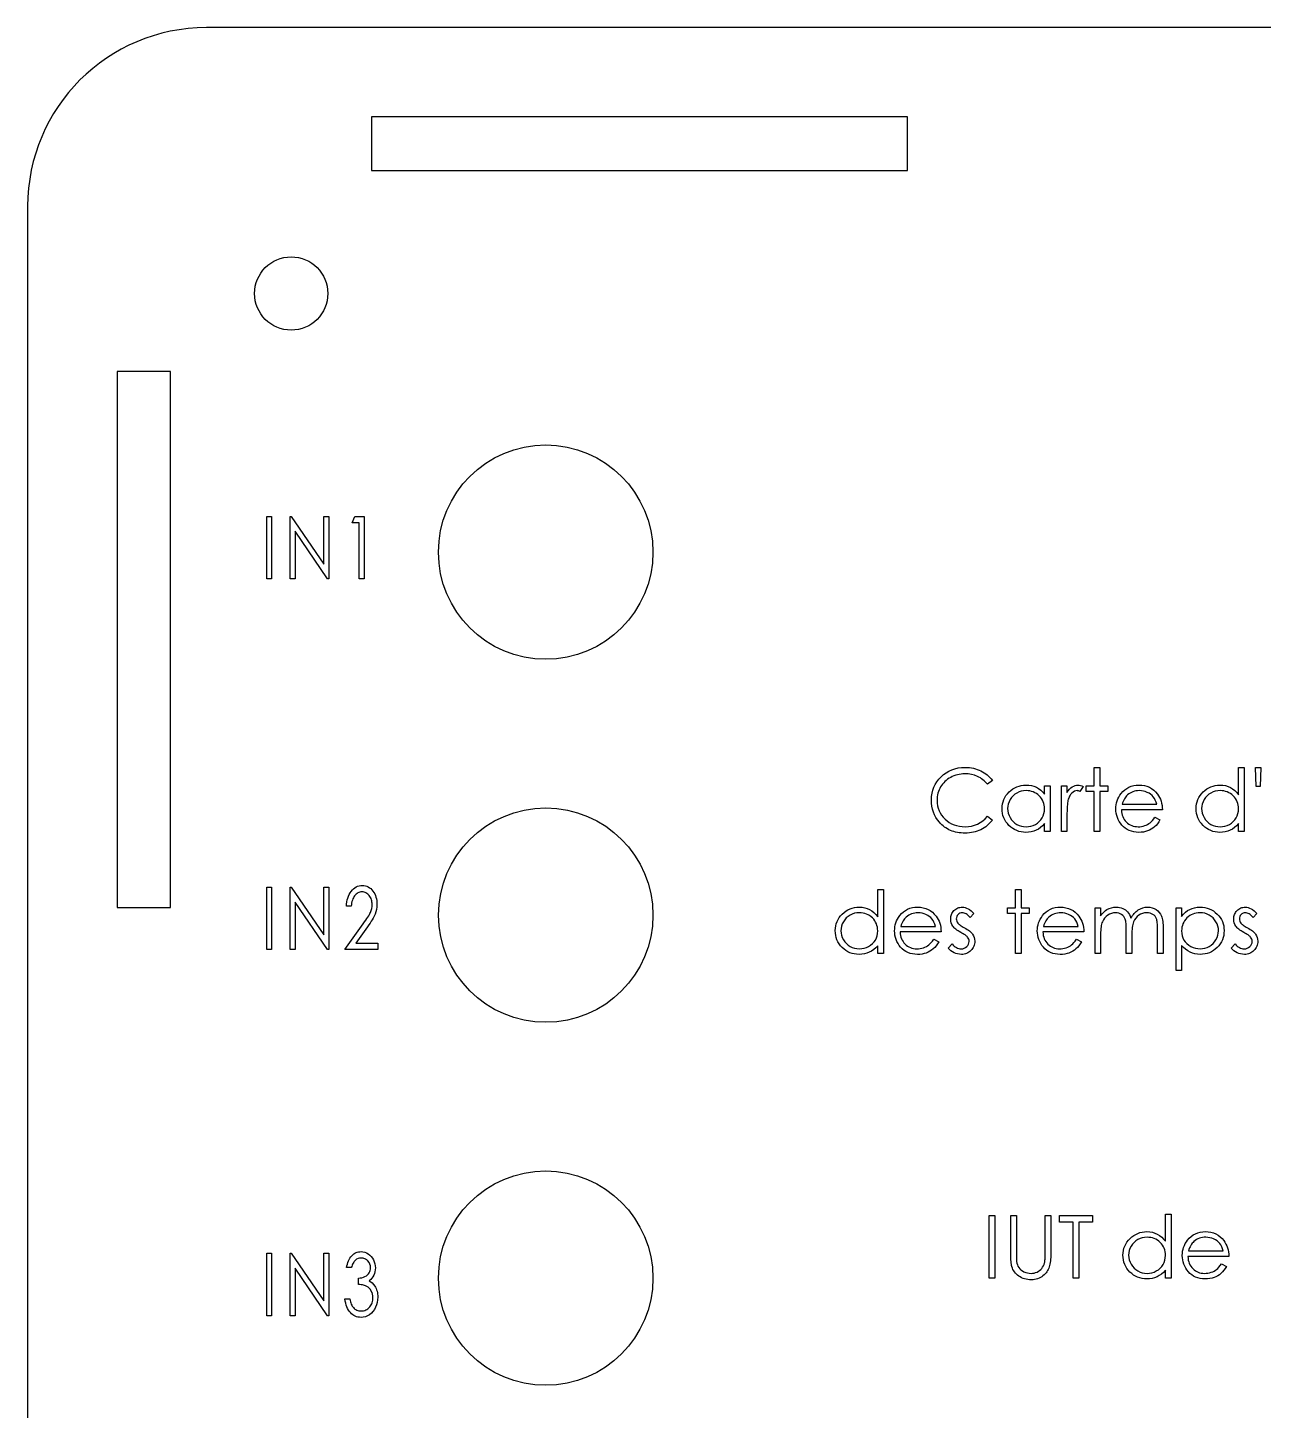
# Model space of a CAD drawing. Header units: millimetres. Extents: x 3 to 788, y -577 to 0.
# Drawn here: x 641.9 to 711, y -346.1 to -268.7 of the extents above; entities that cross this region are included whole.
import ezdxf

# ---------------------------------------------------------------- set-up
doc = ezdxf.new("R2010")
doc.units = ezdxf.units.MM
doc.layers.get('0').update_dxf_attribs({"lineweight": 25})

msp = doc.modelspace()

# ---------------------------------------------------------------- linework, layer by layer
at = {"color": 7, "linetype": 'Continuous', "lineweight": 25}
for p, q in [((771.875, -268.663), (651.875, -268.663)), ((691.125, -273.663), (661.125, -273.663)), ((661.125, -273.663), (661.125, -276.663)), ((691.125, -276.663), (691.125, -273.663)), ((661.125, -276.663), (691.125, -276.663)), ((641.875, -278.663), (641.875, -398.663)), ((649.875, -287.914), (646.875, -287.914)), ((646.875, -287.914), (646.875, -317.914)), ((649.875, -317.914), (649.875, -287.914)), ((646.875, -317.914), (649.875, -317.914))]:
    msp.add_line(p, q, dxfattribs=at)
at = {"color": 7, "linetype": 'Continuous', "flags": 128}
for points in [[(655.259, -296.019), (655.528, -296.019), (655.528, -296.019), (655.528, -299.519), (655.528, -299.519), (655.259, -299.519), (655.259, -299.519), (655.259, -296.019)], [(656.569, -299.519), (656.569, -296.019), (656.569, -296.019), (656.626, -296.019), (656.626, -296.019), (658.453, -298.688), (658.453, -298.688), (658.453, -296.019), (658.453, -296.019), (658.723, -296.019), (658.723, -296.019), (658.723, -299.519), (658.723, -299.519), (658.662, -299.519), (658.662, -299.519), (656.838, -296.857), (656.838, -296.857), (656.838, -299.519), (656.838, -299.519), (656.569, -299.519)], [(660.186, -296.019), (660.706, -296.019), (660.706, -296.019), (660.706, -299.519), (660.706, -299.519), (660.437, -299.519), (660.437, -299.519), (660.437, -296.378), (660.437, -296.378), (660.033, -296.378), (660.033, -296.378), (660.186, -296.019)], [(695.868, -310.806), (695.593, -311.016), (695.593, -311.016), (695.534, -310.946), (695.471, -310.881), (695.406, -310.82), (695.338, -310.763), (695.267, -310.712), (695.193, -310.664), (695.116, -310.62), (695.036, -310.581), (694.869, -310.516), (694.694, -310.47), (694.512, -310.442), (694.321, -310.433), (694.321, -310.433), (694.216, -310.435), (694.112, -310.445), (694.011, -310.461), (693.912, -310.482), (693.814, -310.51), (693.718, -310.544), (693.625, -310.585), (693.533, -310.631), (693.445, -310.683), (693.362, -310.739), (693.284, -310.799), (693.212, -310.864), (693.144, -310.932), (693.081, -311.005), (693.024, -311.083), (692.971, -311.164), (692.924, -311.249), (692.884, -311.337), (692.85, -311.427), (692.822, -311.52), (692.8, -311.615), (692.785, -311.713), (692.775, -311.814), (692.772, -311.917), (692.772, -311.917), (692.779, -312.072), (692.8, -312.22), (692.834, -312.361), (692.883, -312.496), (692.946, -312.625), (693.023, -312.747), (693.113, -312.863), (693.218, -312.971), (693.333, -313.07), (693.456, -313.156), (693.585, -313.229), (693.722, -313.288), (693.866, -313.334), (694.018, -313.367), (694.177, -313.388), (694.343, -313.394), (694.343, -313.394), (694.526, -313.385), (694.701, -313.358), (694.869, -313.312), (695.03, -313.248), (695.182, -313.166), (695.327, -313.066), (695.464, -312.947), (695.593, -312.811), (695.593, -312.811), (695.868, -313.019), (695.868, -313.019), (695.801, -313.104), (695.729, -313.184), (695.654, -313.259), (695.575, -313.33), (695.492, -313.395), (695.404, -313.456), (695.312, -313.511), (695.217, -313.562), (695.118, -313.606), (695.016, -313.645), (694.912, -313.678), (694.804, -313.705), (694.694, -313.726), (694.58, -313.741), (694.464, -313.75), (694.345, -313.753), (694.345, -313.753), (694.232, -313.751), (694.122, -313.743), (694.016, -313.731), (693.912, -313.714), (693.811, -313.693), (693.714, -313.667), (693.619, -313.636), (693.527, -313.6), (693.438, -313.56), (693.352, -313.514), (693.27, -313.463), (693.19, -313.409), (693.113, -313.349), (693.04, -313.285), (692.969, -313.215), (692.902, -313.141), (692.902, -313.141), (692.798, -313.008), (692.707, -312.869), (692.631, -312.723), (692.569, -312.57), (692.52, -312.411), (692.486, -312.245), (692.465, -312.072), (692.458, -311.893), (692.458, -311.893), (692.466, -311.704), (692.491, -311.523), (692.534, -311.35), (692.592, -311.185), (692.667, -311.027), (692.76, -310.876), (692.869, -310.734), (692.995, -310.599), (693.134, -310.475), (693.28, -310.369), (693.436, -310.279), (693.6, -310.205), (693.772, -310.147), (693.953, -310.106), (694.143, -310.082), (694.341, -310.074), (694.341, -310.074), (694.462, -310.076), (694.579, -310.085), (694.694, -310.101), (694.805, -310.122), (694.914, -310.149), (695.02, -310.182), (695.123, -310.221), (695.222, -310.266), (695.318, -310.317), (695.41, -310.372), (695.498, -310.433), (695.581, -310.497), (695.659, -310.567), (695.733, -310.641), (695.803, -310.721), (695.868, -310.806)], [(701.567, -310.074), (701.881, -310.074), (701.881, -310.074), (701.881, -311.106), (701.881, -311.106), (702.33, -311.106), (702.33, -311.106), (702.33, -311.42), (702.33, -311.42), (701.881, -311.42), (701.881, -311.42), (701.881, -313.663), (701.881, -313.663), (701.567, -313.663), (701.567, -313.663), (701.567, -311.42), (701.567, -311.42), (701.118, -311.42), (701.118, -311.42), (701.118, -311.106), (701.118, -311.106), (701.567, -311.106), (701.567, -311.106), (701.567, -310.074)], [(709.958, -310.074), (709.958, -313.663), (709.958, -313.663), (709.644, -313.663), (709.644, -313.663), (709.644, -313.221), (709.644, -313.221), (709.535, -313.339), (709.421, -313.44), (709.299, -313.524), (709.171, -313.591), (709.037, -313.642), (708.898, -313.679), (708.751, -313.701), (708.599, -313.708), (708.599, -313.708), (708.464, -313.702), (708.333, -313.684), (708.208, -313.653), (708.087, -313.611), (707.972, -313.557), (707.861, -313.49), (707.756, -313.412), (707.656, -313.32), (707.564, -313.221), (707.485, -313.116), (707.418, -313.006), (707.363, -312.891), (707.32, -312.77), (707.29, -312.645), (707.272, -312.513), (707.266, -312.377), (707.266, -312.377), (707.272, -312.244), (707.29, -312.115), (707.321, -311.992), (707.364, -311.873), (707.42, -311.759), (707.487, -311.65), (707.567, -311.546), (707.66, -311.447), (707.761, -311.357), (707.867, -311.278), (707.978, -311.211), (708.094, -311.157), (708.216, -311.115), (708.342, -311.085), (708.473, -311.067), (708.609, -311.061), (708.609, -311.061), (708.765, -311.069), (708.914, -311.094), (709.055, -311.137), (709.188, -311.196), (709.314, -311.272), (709.432, -311.364), (709.541, -311.474), (709.644, -311.601), (709.644, -311.601), (709.644, -310.074), (709.644, -310.074), (709.958, -310.074)], [(710.851, -311.15), (710.633, -311.15), (710.633, -311.15), (710.586, -310.074), (710.586, -310.074), (710.9, -310.074), (710.9, -310.074), (710.851, -311.15)], [(699.099, -311.106), (699.099, -313.663), (699.099, -313.663), (698.785, -313.663), (698.785, -313.663), (698.785, -313.221), (698.785, -313.221), (698.676, -313.339), (698.562, -313.44), (698.44, -313.524), (698.312, -313.591), (698.178, -313.642), (698.039, -313.679), (697.892, -313.701), (697.74, -313.708), (697.74, -313.708), (697.605, -313.702), (697.474, -313.684), (697.349, -313.653), (697.228, -313.611), (697.113, -313.557), (697.003, -313.49), (696.897, -313.412), (696.797, -313.32), (696.705, -313.221), (696.626, -313.116), (696.559, -313.006), (696.504, -312.891), (696.461, -312.77), (696.431, -312.645), (696.413, -312.513), (696.407, -312.377), (696.407, -312.377), (696.413, -312.244), (696.431, -312.115), (696.462, -311.992), (696.505, -311.873), (696.561, -311.759), (696.628, -311.65), (696.708, -311.546), (696.801, -311.447), (696.902, -311.357), (697.008, -311.278), (697.119, -311.211), (697.235, -311.157), (697.357, -311.115), (697.483, -311.085), (697.614, -311.067), (697.75, -311.061), (697.75, -311.061), (697.906, -311.068), (698.055, -311.092), (698.196, -311.131), (698.329, -311.185), (698.455, -311.256), (698.573, -311.345), (698.682, -311.453), (698.785, -311.579), (698.785, -311.579), (698.785, -311.106), (698.785, -311.106), (699.099, -311.106)], [(699.727, -311.106), (700.041, -311.106), (700.041, -311.106), (700.041, -311.482), (700.041, -311.482), (700.113, -311.378), (700.186, -311.29), (700.261, -311.218), (700.338, -311.16), (700.418, -311.117), (700.499, -311.085), (700.581, -311.067), (700.665, -311.061), (700.665, -311.061), (700.73, -311.066), (700.798, -311.082), (700.867, -311.11), (700.939, -311.148), (700.939, -311.148), (700.766, -311.42), (700.766, -311.42), (700.721, -311.401), (700.678, -311.386), (700.64, -311.378), (700.606, -311.375), (700.606, -311.375), (700.531, -311.383), (700.456, -311.408), (700.384, -311.451), (700.313, -311.509), (700.278, -311.545), (700.246, -311.586), (700.216, -311.631), (700.188, -311.681), (700.162, -311.735), (700.139, -311.794), (700.117, -311.858), (700.097, -311.926), (700.097, -311.926), (700.084, -311.987), (700.073, -312.062), (700.063, -312.151), (700.055, -312.254), (700.049, -312.37), (700.045, -312.501), (700.042, -312.645), (700.041, -312.804), (700.041, -312.804), (700.041, -313.663), (700.041, -313.663), (699.727, -313.663), (699.727, -313.663), (699.727, -311.106)], [(704.967, -312.856), (705.246, -313.002), (705.246, -313.002), (705.178, -313.119), (705.104, -313.224), (705.025, -313.318), (704.941, -313.4), (704.852, -313.47), (704.758, -313.532), (704.658, -313.585), (704.553, -313.63), (704.441, -313.664), (704.323, -313.689), (704.197, -313.703), (704.065, -313.708), (704.065, -313.708), (703.918, -313.702), (703.779, -313.683), (703.648, -313.651), (703.526, -313.607), (703.412, -313.55), (703.306, -313.481), (703.208, -313.399), (703.119, -313.304), (703.039, -313.202), (702.97, -313.096), (702.912, -312.987), (702.864, -312.874), (702.826, -312.758), (702.799, -312.64), (702.784, -312.517), (702.778, -312.391), (702.778, -312.391), (702.783, -312.274), (702.797, -312.159), (702.82, -312.047), (702.852, -311.939), (702.893, -311.833), (702.944, -311.732), (703.004, -311.633), (703.073, -311.537), (703.073, -311.537), (703.17, -311.426), (703.275, -311.329), (703.388, -311.247), (703.51, -311.18), (703.639, -311.128), (703.775, -311.09), (703.92, -311.068), (704.073, -311.061), (704.073, -311.061), (704.23, -311.068), (704.379, -311.092), (704.52, -311.132), (704.652, -311.186), (704.777, -311.257), (704.894, -311.344), (705.002, -311.446), (705.103, -311.564), (705.103, -311.564), (705.167, -311.656), (705.222, -311.753), (705.27, -311.856), (705.309, -311.964), (705.34, -312.077), (705.362, -312.197), (705.375, -312.321), (705.381, -312.452), (705.381, -312.452), (703.092, -312.452), (703.092, -312.452), (703.099, -312.553), (703.113, -312.649), (703.135, -312.741), (703.166, -312.828), (703.204, -312.91), (703.25, -312.988), (703.305, -313.061), (703.367, -313.13), (703.436, -313.191), (703.508, -313.245), (703.585, -313.291), (703.665, -313.328), (703.749, -313.357), (703.838, -313.377), (703.93, -313.39), (704.026, -313.394), (704.026, -313.394), (704.12, -313.391), (704.211, -313.379), (704.303, -313.36), (704.392, -313.334), (704.479, -313.302), (704.558, -313.264), (704.63, -313.222), (704.696, -313.175), (704.76, -313.119), (704.826, -313.046), (704.896, -312.959), (704.967, -312.856)], [(697.754, -311.375), (697.617, -311.383), (697.485, -311.408), (697.359, -311.449), (697.237, -311.507), (697.125, -311.579), (697.025, -311.665), (696.937, -311.764), (696.86, -311.877), (696.799, -311.997), (696.756, -312.122), (696.729, -312.25), (696.721, -312.381), (696.721, -312.381), (696.73, -312.511), (696.756, -312.639), (696.8, -312.764), (696.862, -312.886), (696.939, -312.999), (697.027, -313.1), (697.128, -313.187), (697.241, -313.26), (697.362, -313.319), (697.488, -313.36), (697.617, -313.386), (697.751, -313.394), (697.751, -313.394), (697.887, -313.386), (698.02, -313.361), (698.148, -313.32), (698.273, -313.262), (698.389, -313.189), (698.491, -313.105), (698.578, -313.009), (698.652, -312.902), (698.71, -312.785), (698.752, -312.66), (698.776, -312.529), (698.785, -312.39), (698.785, -312.39), (698.78, -312.284), (698.766, -312.183), (698.743, -312.085), (698.71, -311.993), (698.668, -311.904), (698.617, -311.82), (698.557, -311.741), (698.487, -311.666), (698.41, -311.598), (698.33, -311.538), (698.244, -311.488), (698.155, -311.448), (698.061, -311.415), (697.963, -311.393), (697.861, -311.379), (697.754, -311.375)], [(705.067, -312.138), (705.03, -312.014), (704.984, -311.903), (704.932, -311.805), (704.871, -311.721), (704.802, -311.647), (704.723, -311.58), (704.633, -311.521), (704.533, -311.47), (704.426, -311.428), (704.316, -311.399), (704.204, -311.38), (704.089, -311.375), (704.089, -311.375), (703.995, -311.378), (703.904, -311.39), (703.816, -311.408), (703.733, -311.434), (703.651, -311.469), (703.574, -311.509), (703.501, -311.559), (703.43, -311.615), (703.43, -311.615), (703.381, -311.661), (703.335, -311.713), (703.292, -311.77), (703.253, -311.832), (703.217, -311.901), (703.183, -311.974), (703.153, -312.053), (703.125, -312.138), (703.125, -312.138), (705.067, -312.138)], [(708.613, -311.375), (708.476, -311.383), (708.344, -311.408), (708.218, -311.449), (708.096, -311.507), (707.984, -311.579), (707.884, -311.665), (707.796, -311.764), (707.719, -311.877), (707.658, -311.997), (707.615, -312.122), (707.588, -312.25), (707.58, -312.381), (707.58, -312.381), (707.589, -312.511), (707.615, -312.639), (707.659, -312.764), (707.721, -312.886), (707.798, -312.999), (707.886, -313.1), (707.987, -313.187), (708.1, -313.26), (708.221, -313.319), (708.347, -313.36), (708.476, -313.386), (708.61, -313.394), (708.61, -313.394), (708.746, -313.386), (708.879, -313.361), (709.007, -313.32), (709.132, -313.262), (709.248, -313.189), (709.35, -313.105), (709.437, -313.009), (709.511, -312.902), (709.569, -312.785), (709.611, -312.66), (709.635, -312.529), (709.644, -312.39), (709.644, -312.39), (709.639, -312.284), (709.625, -312.183), (709.602, -312.085), (709.569, -311.993), (709.527, -311.904), (709.476, -311.82), (709.416, -311.741), (709.346, -311.666), (709.269, -311.598), (709.189, -311.538), (709.103, -311.488), (709.014, -311.448), (708.92, -311.415), (708.822, -311.393), (708.72, -311.379), (708.613, -311.375)], [(655.259, -316.772), (655.528, -316.772), (655.528, -316.772), (655.528, -320.272), (655.528, -320.272), (655.259, -320.272), (655.259, -320.272), (655.259, -316.772)], [(656.569, -320.272), (656.569, -316.772), (656.569, -316.772), (656.626, -316.772), (656.626, -316.772), (658.453, -319.442), (658.453, -319.442), (658.453, -316.772), (658.453, -316.772), (658.723, -316.772), (658.723, -316.772), (658.723, -320.272), (658.723, -320.272), (658.662, -320.272), (658.662, -320.272), (656.838, -317.61), (656.838, -317.61), (656.838, -320.272), (656.838, -320.272), (656.569, -320.272)], [(659.988, -317.849), (659.719, -317.849), (659.719, -317.849), (659.725, -317.725), (659.739, -317.605), (659.761, -317.493), (659.79, -317.385), (659.826, -317.283), (659.87, -317.186), (659.922, -317.096), (659.981, -317.011), (660.046, -316.934), (660.115, -316.867), (660.187, -316.811), (660.263, -316.765), (660.343, -316.729), (660.426, -316.703), (660.513, -316.688), (660.604, -316.683), (660.604, -316.683), (660.693, -316.688), (660.778, -316.702), (660.859, -316.727), (660.935, -316.761), (661.007, -316.805), (661.075, -316.858), (661.138, -316.922), (661.197, -316.995), (661.25, -317.075), (661.296, -317.157), (661.335, -317.244), (661.367, -317.335), (661.392, -317.429), (661.41, -317.526), (661.42, -317.626), (661.424, -317.731), (661.424, -317.731), (661.417, -317.877), (661.397, -318.02), (661.363, -318.157), (661.316, -318.29), (661.286, -318.358), (661.249, -318.431), (661.207, -318.511), (661.158, -318.597), (661.101, -318.688), (661.04, -318.785), (660.971, -318.888), (660.897, -318.996), (660.897, -318.996), (660.247, -319.914), (660.247, -319.914), (661.469, -319.914), (661.469, -319.914), (661.469, -320.272), (661.469, -320.272), (659.629, -320.272), (659.629, -320.272), (660.655, -318.824), (660.655, -318.824), (660.729, -318.72), (660.797, -318.623), (660.858, -318.534), (660.912, -318.451), (660.96, -318.375), (661, -318.306), (661.034, -318.243), (661.061, -318.188), (661.102, -318.083), (661.132, -317.975), (661.149, -317.865), (661.155, -317.751), (661.155, -317.751), (661.152, -317.68), (661.144, -317.611), (661.132, -317.545), (661.114, -317.481), (661.091, -317.42), (661.063, -317.361), (661.03, -317.305), (660.991, -317.251), (660.949, -317.202), (660.905, -317.16), (660.858, -317.124), (660.81, -317.094), (660.759, -317.071), (660.705, -317.055), (660.649, -317.045), (660.591, -317.042), (660.591, -317.042), (660.53, -317.045), (660.472, -317.055), (660.416, -317.072), (660.362, -317.095), (660.312, -317.124), (660.264, -317.161), (660.219, -317.204), (660.176, -317.254), (660.137, -317.31), (660.102, -317.371), (660.072, -317.437), (660.047, -317.509), (660.025, -317.586), (660.008, -317.669), (659.996, -317.756), (659.988, -317.849)], [(689.766, -316.907), (689.766, -320.497), (689.766, -320.497), (689.451, -320.497), (689.451, -320.497), (689.451, -320.054), (689.451, -320.054), (689.343, -320.172), (689.228, -320.273), (689.106, -320.357), (688.979, -320.424), (688.845, -320.476), (688.705, -320.512), (688.559, -320.534), (688.407, -320.541), (688.407, -320.541), (688.271, -320.535), (688.141, -320.517), (688.016, -320.487), (687.895, -320.445), (687.78, -320.39), (687.669, -320.323), (687.564, -320.245), (687.464, -320.154), (687.372, -320.054), (687.293, -319.95), (687.226, -319.84), (687.171, -319.724), (687.128, -319.603), (687.098, -319.478), (687.08, -319.347), (687.073, -319.211), (687.073, -319.211), (687.08, -319.078), (687.098, -318.949), (687.129, -318.825), (687.172, -318.706), (687.227, -318.592), (687.295, -318.484), (687.375, -318.379), (687.467, -318.28), (687.568, -318.19), (687.675, -318.111), (687.786, -318.045), (687.902, -317.991), (688.023, -317.948), (688.149, -317.918), (688.281, -317.9), (688.417, -317.894), (688.417, -317.894), (688.573, -317.902), (688.722, -317.928), (688.862, -317.97), (688.996, -318.029), (689.121, -318.105), (689.24, -318.198), (689.349, -318.308), (689.451, -318.434), (689.451, -318.434), (689.451, -316.907), (689.451, -316.907), (689.766, -316.907)], [(697.169, -316.907), (697.483, -316.907), (697.483, -316.907), (697.483, -317.939), (697.483, -317.939), (697.932, -317.939), (697.932, -317.939), (697.932, -318.253), (697.932, -318.253), (697.483, -318.253), (697.483, -318.253), (697.483, -320.497), (697.483, -320.497), (697.169, -320.497), (697.169, -320.497), (697.169, -318.253), (697.169, -318.253), (696.721, -318.253), (696.721, -318.253), (696.721, -317.939), (696.721, -317.939), (697.169, -317.939), (697.169, -317.939), (697.169, -316.907)], [(692.583, -319.689), (692.862, -319.835), (692.862, -319.835), (692.793, -319.953), (692.719, -320.058), (692.641, -320.152), (692.557, -320.233), (692.468, -320.304), (692.374, -320.366), (692.273, -320.419), (692.168, -320.463), (692.057, -320.497), (691.938, -320.522), (691.813, -320.537), (691.68, -320.541), (691.68, -320.541), (691.533, -320.535), (691.394, -320.516), (691.264, -320.485), (691.141, -320.441), (691.028, -320.384), (690.922, -320.314), (690.824, -320.232), (690.734, -320.138), (690.655, -320.035), (690.585, -319.929), (690.527, -319.82), (690.479, -319.707), (690.441, -319.591), (690.415, -319.473), (690.399, -319.35), (690.394, -319.225), (690.394, -319.225), (690.399, -319.107), (690.412, -318.992), (690.435, -318.881), (690.467, -318.772), (690.509, -318.667), (690.559, -318.565), (690.62, -318.466), (690.688, -318.371), (690.688, -318.371), (690.786, -318.259), (690.891, -318.162), (691.004, -318.081), (691.125, -318.013), (691.254, -317.961), (691.391, -317.923), (691.535, -317.902), (691.688, -317.894), (691.688, -317.894), (691.845, -317.902), (691.994, -317.926), (692.135, -317.965), (692.268, -318.02), (692.393, -318.09), (692.509, -318.177), (692.618, -318.28), (692.718, -318.397), (692.718, -318.397), (692.782, -318.489), (692.838, -318.586), (692.886, -318.689), (692.924, -318.797), (692.955, -318.911), (692.977, -319.03), (692.991, -319.155), (692.996, -319.285), (692.996, -319.285), (690.708, -319.285), (690.708, -319.285), (690.714, -319.386), (690.728, -319.483), (690.751, -319.575), (690.781, -319.662), (690.819, -319.744), (690.866, -319.821), (690.92, -319.894), (690.983, -319.963), (691.051, -320.025), (691.124, -320.079), (691.2, -320.124), (691.281, -320.161), (691.365, -320.19), (691.453, -320.211), (691.545, -320.223), (691.641, -320.227), (691.641, -320.227), (691.735, -320.224), (691.827, -320.213), (691.918, -320.194), (692.008, -320.168), (692.094, -320.136), (692.173, -320.098), (692.245, -320.056), (692.311, -320.009), (692.375, -319.952), (692.442, -319.879), (692.511, -319.792), (692.583, -319.689)], [(694.836, -318.258), (694.623, -318.477), (694.623, -318.477), (694.567, -318.414), (694.511, -318.36), (694.455, -318.313), (694.4, -318.275), (694.345, -318.246), (694.29, -318.225), (694.235, -318.212), (694.181, -318.208), (694.181, -318.208), (694.115, -318.214), (694.054, -318.234), (693.998, -318.266), (693.946, -318.312), (693.904, -318.366), (693.873, -318.423), (693.855, -318.486), (693.849, -318.552), (693.849, -318.552), (693.854, -318.613), (693.871, -318.671), (693.898, -318.728), (693.936, -318.784), (693.936, -318.784), (693.96, -318.813), (693.991, -318.843), (694.028, -318.874), (694.07, -318.906), (694.12, -318.94), (694.174, -318.974), (694.234, -319.011), (694.301, -319.048), (694.301, -319.048), (694.382, -319.094), (694.457, -319.14), (694.525, -319.186), (694.586, -319.23), (694.64, -319.275), (694.687, -319.319), (694.728, -319.364), (694.762, -319.407), (694.762, -319.407), (694.814, -319.498), (694.851, -319.594), (694.873, -319.695), (694.881, -319.802), (694.881, -319.802), (694.877, -319.878), (694.868, -319.951), (694.851, -320.021), (694.828, -320.088), (694.797, -320.152), (694.76, -320.213), (694.717, -320.272), (694.666, -320.327), (694.611, -320.377), (694.553, -320.421), (694.491, -320.457), (694.426, -320.487), (694.357, -320.511), (694.285, -320.528), (694.21, -320.538), (694.131, -320.541), (694.131, -320.541), (694.026, -320.536), (693.922, -320.518), (693.822, -320.49), (693.723, -320.45), (693.629, -320.399), (693.545, -320.34), (693.468, -320.272), (693.4, -320.195), (693.4, -320.195), (693.608, -319.958), (693.608, -319.958), (693.669, -320.021), (693.73, -320.076), (693.792, -320.122), (693.854, -320.16), (693.918, -320.19), (693.983, -320.211), (694.049, -320.223), (694.115, -320.227), (694.115, -320.227), (694.206, -320.22), (694.289, -320.197), (694.366, -320.159), (694.435, -320.105), (694.492, -320.041), (694.534, -319.971), (694.558, -319.896), (694.567, -319.816), (694.567, -319.816), (694.561, -319.749), (694.545, -319.686), (694.518, -319.627), (694.481, -319.572), (694.481, -319.572), (694.456, -319.545), (694.424, -319.516), (694.386, -319.486), (694.341, -319.453), (694.289, -319.42), (694.23, -319.385), (694.165, -319.347), (694.093, -319.308), (694.093, -319.308), (694.015, -319.264), (693.944, -319.22), (693.879, -319.176), (693.82, -319.132), (693.768, -319.089), (693.723, -319.045), (693.684, -319.002), (693.652, -318.959), (693.652, -318.959), (693.601, -318.87), (693.564, -318.774), (693.542, -318.673), (693.535, -318.565), (693.535, -318.565), (693.538, -318.494), (693.546, -318.427), (693.561, -318.362), (693.58, -318.301), (693.606, -318.243), (693.638, -318.187), (693.675, -318.135), (693.718, -318.085), (693.765, -318.041), (693.816, -318.002), (693.869, -317.969), (693.925, -317.942), (693.985, -317.921), (694.047, -317.906), (694.112, -317.897), (694.181, -317.894), (694.181, -317.894), (694.263, -317.9), (694.344, -317.916), (694.426, -317.945), (694.508, -317.985), (694.589, -318.036), (694.671, -318.099), (694.754, -318.172), (694.836, -318.258)], [(700.57, -319.689), (700.849, -319.835), (700.849, -319.835), (700.78, -319.953), (700.707, -320.058), (700.628, -320.152), (700.544, -320.233), (700.455, -320.304), (700.361, -320.366), (700.261, -320.419), (700.155, -320.463), (700.044, -320.497), (699.925, -320.522), (699.8, -320.537), (699.667, -320.541), (699.667, -320.541), (699.52, -320.535), (699.381, -320.516), (699.251, -320.485), (699.128, -320.441), (699.015, -320.384), (698.909, -320.314), (698.811, -320.232), (698.722, -320.138), (698.642, -320.035), (698.572, -319.929), (698.514, -319.82), (698.466, -319.707), (698.429, -319.591), (698.402, -319.473), (698.387, -319.35), (698.381, -319.225), (698.381, -319.225), (698.386, -319.107), (698.399, -318.992), (698.422, -318.881), (698.455, -318.772), (698.496, -318.667), (698.546, -318.565), (698.607, -318.466), (698.675, -318.371), (698.675, -318.371), (698.773, -318.259), (698.878, -318.162), (698.991, -318.081), (699.112, -318.013), (699.241, -317.961), (699.378, -317.923), (699.522, -317.902), (699.675, -317.894), (699.675, -317.894), (699.832, -317.902), (699.982, -317.926), (700.123, -317.965), (700.255, -318.02), (700.38, -318.09), (700.496, -318.177), (700.605, -318.28), (700.705, -318.397), (700.705, -318.397), (700.77, -318.489), (700.825, -318.586), (700.873, -318.689), (700.911, -318.797), (700.942, -318.911), (700.965, -319.03), (700.978, -319.155), (700.983, -319.285), (700.983, -319.285), (698.695, -319.285), (698.695, -319.285), (698.701, -319.386), (698.715, -319.483), (698.738, -319.575), (698.769, -319.662), (698.807, -319.744), (698.853, -319.821), (698.907, -319.894), (698.97, -319.963), (699.039, -320.025), (699.111, -320.079), (699.187, -320.124), (699.268, -320.161), (699.352, -320.19), (699.44, -320.211), (699.532, -320.223), (699.628, -320.227), (699.628, -320.227), (699.722, -320.224), (699.814, -320.213), (699.905, -320.194), (699.995, -320.168), (700.081, -320.136), (700.16, -320.098), (700.233, -320.056), (700.298, -320.009), (700.362, -319.952), (700.429, -319.879), (700.498, -319.792), (700.57, -319.689)], [(701.612, -317.939), (701.926, -317.939), (701.926, -317.939), (701.926, -318.383), (701.926, -318.383), (702.013, -318.268), (702.101, -318.17), (702.19, -318.089), (702.281, -318.024), (702.281, -318.024), (702.407, -317.967), (702.538, -317.926), (702.671, -317.902), (702.808, -317.894), (702.808, -317.894), (702.9, -317.899), (702.99, -317.912), (703.078, -317.935), (703.163, -317.968), (703.243, -318.008), (703.315, -318.053), (703.381, -318.105), (703.437, -318.163), (703.489, -318.231), (703.537, -318.311), (703.581, -318.404), (703.622, -318.512), (703.622, -318.512), (703.664, -318.438), (703.709, -318.369), (703.756, -318.305), (703.806, -318.245), (703.859, -318.19), (703.913, -318.139), (703.971, -318.093), (704.031, -318.052), (704.156, -317.983), (704.286, -317.933), (704.42, -317.904), (704.56, -317.894), (704.56, -317.894), (704.688, -317.902), (704.809, -317.927), (704.922, -317.969), (705.027, -318.027), (705.122, -318.1), (705.204, -318.186), (705.272, -318.285), (705.328, -318.398), (705.351, -318.461), (705.37, -318.532), (705.387, -318.61), (705.401, -318.695), (705.412, -318.788), (705.419, -318.888), (705.424, -318.996), (705.426, -319.111), (705.426, -319.111), (705.426, -320.497), (705.426, -320.497), (705.112, -320.497), (705.112, -320.497), (705.112, -319.11), (705.112, -319.11), (705.111, -319.012), (705.108, -318.921), (705.103, -318.839), (705.097, -318.765), (705.089, -318.699), (705.078, -318.641), (705.066, -318.59), (705.052, -318.548), (705.017, -318.475), (704.971, -318.409), (704.915, -318.352), (704.849, -318.301), (704.774, -318.261), (704.691, -318.231), (704.602, -318.214), (704.505, -318.208), (704.505, -318.208), (704.387, -318.217), (704.274, -318.243), (704.165, -318.287), (704.062, -318.348), (703.968, -318.424), (703.888, -318.512), (703.822, -318.611), (703.768, -318.722), (703.747, -318.785), (703.728, -318.858), (703.712, -318.941), (703.699, -319.033), (703.689, -319.136), (703.681, -319.248), (703.677, -319.37), (703.676, -319.502), (703.676, -319.502), (703.676, -320.497), (703.676, -320.497), (703.362, -320.497), (703.362, -320.497), (703.362, -319.196), (703.362, -319.196), (703.361, -319.086), (703.358, -318.984), (703.353, -318.892), (703.347, -318.81), (703.339, -318.736), (703.329, -318.672), (703.317, -318.617), (703.303, -318.571), (703.268, -318.493), (703.223, -318.423), (703.166, -318.361), (703.099, -318.308), (703.023, -318.264), (702.94, -318.233), (702.85, -318.214), (702.753, -318.208), (702.753, -318.208), (702.64, -318.217), (702.529, -318.243), (702.423, -318.285), (702.321, -318.345), (702.227, -318.419), (702.145, -318.505), (702.077, -318.603), (702.023, -318.713), (702, -318.775), (701.98, -318.843), (701.964, -318.92), (701.95, -319.005), (701.939, -319.097), (701.932, -319.197), (701.927, -319.305), (701.926, -319.42), (701.926, -319.42), (701.926, -320.497), (701.926, -320.497), (701.612, -320.497), (701.612, -320.497), (701.612, -317.939)], [(706.144, -317.939), (706.458, -317.939), (706.458, -317.939), (706.458, -318.412), (706.458, -318.412), (706.561, -318.286), (706.671, -318.179), (706.789, -318.089), (706.914, -318.018), (707.047, -317.964), (707.188, -317.925), (707.336, -317.902), (707.491, -317.894), (707.491, -317.894), (707.627, -317.9), (707.759, -317.918), (707.885, -317.948), (708.007, -317.991), (708.123, -318.045), (708.234, -318.111), (708.34, -318.19), (708.441, -318.28), (708.534, -318.379), (708.614, -318.484), (708.682, -318.592), (708.737, -318.706), (708.781, -318.825), (708.812, -318.949), (708.83, -319.078), (708.836, -319.211), (708.836, -319.211), (708.83, -319.347), (708.812, -319.478), (708.781, -319.603), (708.739, -319.724), (708.683, -319.84), (708.616, -319.95), (708.537, -320.054), (708.445, -320.154), (708.345, -320.245), (708.239, -320.323), (708.129, -320.39), (708.014, -320.445), (707.893, -320.487), (707.768, -320.517), (707.636, -320.535), (707.501, -320.541), (707.501, -320.541), (707.349, -320.534), (707.202, -320.509), (707.063, -320.47), (706.929, -320.414), (706.802, -320.342), (706.681, -320.255), (706.567, -320.152), (706.458, -320.033), (706.458, -320.033), (706.458, -321.439), (706.458, -321.439), (706.144, -321.439), (706.144, -321.439), (706.144, -317.939)], [(710.676, -318.258), (710.463, -318.477), (710.463, -318.477), (710.407, -318.414), (710.35, -318.36), (710.294, -318.313), (710.24, -318.275), (710.184, -318.246), (710.13, -318.225), (710.075, -318.212), (710.021, -318.208), (710.021, -318.208), (709.955, -318.214), (709.894, -318.234), (709.837, -318.266), (709.786, -318.312), (709.743, -318.366), (709.713, -318.423), (709.695, -318.486), (709.689, -318.552), (709.689, -318.552), (709.694, -318.613), (709.71, -318.671), (709.738, -318.728), (709.776, -318.784), (709.776, -318.784), (709.8, -318.813), (709.831, -318.843), (709.867, -318.874), (709.91, -318.906), (709.959, -318.94), (710.014, -318.974), (710.074, -319.011), (710.141, -319.048), (710.141, -319.048), (710.222, -319.094), (710.296, -319.14), (710.364, -319.186), (710.425, -319.23), (710.479, -319.275), (710.527, -319.319), (710.568, -319.364), (710.601, -319.407), (710.601, -319.407), (710.653, -319.498), (710.691, -319.594), (710.713, -319.695), (710.721, -319.802), (710.721, -319.802), (710.717, -319.878), (710.707, -319.951), (710.691, -320.021), (710.667, -320.088), (710.637, -320.152), (710.6, -320.213), (710.557, -320.272), (710.506, -320.327), (710.451, -320.377), (710.393, -320.421), (710.331, -320.457), (710.266, -320.487), (710.197, -320.511), (710.125, -320.528), (710.05, -320.538), (709.971, -320.541), (709.971, -320.541), (709.865, -320.536), (709.762, -320.518), (709.661, -320.49), (709.562, -320.45), (709.469, -320.399), (709.384, -320.34), (709.308, -320.272), (709.24, -320.195), (709.24, -320.195), (709.448, -319.958), (709.448, -319.958), (709.508, -320.021), (709.569, -320.076), (709.632, -320.122), (709.694, -320.16), (709.758, -320.19), (709.823, -320.211), (709.888, -320.223), (709.955, -320.227), (709.955, -320.227), (710.045, -320.22), (710.129, -320.197), (710.205, -320.159), (710.275, -320.105), (710.332, -320.041), (710.374, -319.971), (710.398, -319.896), (710.407, -319.816), (710.407, -319.816), (710.401, -319.749), (710.385, -319.686), (710.358, -319.627), (710.32, -319.572), (710.32, -319.572), (710.296, -319.545), (710.264, -319.516), (710.226, -319.486), (710.181, -319.453), (710.129, -319.42), (710.07, -319.385), (710.005, -319.347), (709.933, -319.308), (709.933, -319.308), (709.855, -319.264), (709.783, -319.22), (709.719, -319.176), (709.66, -319.132), (709.608, -319.089), (709.563, -319.045), (709.524, -319.002), (709.492, -318.959), (709.492, -318.959), (709.44, -318.87), (709.404, -318.774), (709.382, -318.673), (709.375, -318.565), (709.375, -318.565), (709.377, -318.494), (709.386, -318.427), (709.4, -318.362), (709.42, -318.301), (709.446, -318.243), (709.478, -318.187), (709.515, -318.135), (709.558, -318.085), (709.605, -318.041), (709.656, -318.002), (709.709, -317.969), (709.765, -317.942), (709.825, -317.921), (709.887, -317.906), (709.952, -317.897), (710.021, -317.894), (710.021, -317.894), (710.102, -317.9), (710.184, -317.916), (710.266, -317.945), (710.348, -317.985), (710.429, -318.036), (710.511, -318.099), (710.594, -318.172), (710.676, -318.258)], [(688.421, -318.208), (688.283, -318.217), (688.152, -318.241), (688.025, -318.282), (687.904, -318.34), (687.792, -318.412), (687.692, -318.498), (687.603, -318.597), (687.527, -318.71), (687.466, -318.831), (687.422, -318.956), (687.396, -319.083), (687.387, -319.214), (687.387, -319.214), (687.396, -319.345), (687.422, -319.472), (687.467, -319.597), (687.528, -319.719), (687.605, -319.833), (687.694, -319.933), (687.795, -320.02), (687.908, -320.093), (688.029, -320.152), (688.154, -320.194), (688.284, -320.219), (688.418, -320.227), (688.418, -320.227), (688.554, -320.219), (688.687, -320.194), (688.815, -320.153), (688.94, -320.095), (689.055, -320.023), (689.158, -319.939), (689.245, -319.842), (689.318, -319.735), (689.376, -319.618), (689.418, -319.493), (689.443, -319.362), (689.451, -319.223), (689.451, -319.223), (689.447, -319.118), (689.433, -319.016), (689.409, -318.918), (689.377, -318.826), (689.335, -318.737), (689.284, -318.653), (689.224, -318.574), (689.153, -318.499), (689.077, -318.431), (688.996, -318.372), (688.911, -318.322), (688.822, -318.281), (688.728, -318.249), (688.63, -318.226), (688.527, -318.212), (688.421, -318.208)], [(692.682, -318.971), (692.645, -318.847), (692.599, -318.736), (692.547, -318.639), (692.487, -318.555), (692.418, -318.48), (692.338, -318.414), (692.248, -318.355), (692.148, -318.304), (692.041, -318.261), (691.931, -318.232), (691.819, -318.214), (691.704, -318.208), (691.704, -318.208), (691.61, -318.212), (691.519, -318.223), (691.431, -318.242), (691.348, -318.268), (691.267, -318.302), (691.19, -318.343), (691.116, -318.392), (691.045, -318.448), (691.045, -318.448), (690.996, -318.494), (690.95, -318.546), (690.908, -318.603), (690.868, -318.665), (690.832, -318.734), (690.798, -318.808), (690.768, -318.886), (690.741, -318.971), (690.741, -318.971), (692.682, -318.971)], [(700.669, -318.971), (700.632, -318.847), (700.587, -318.736), (700.534, -318.639), (700.474, -318.555), (700.405, -318.48), (700.325, -318.414), (700.235, -318.355), (700.135, -318.304), (700.029, -318.261), (699.918, -318.232), (699.806, -318.214), (699.691, -318.208), (699.691, -318.208), (699.597, -318.212), (699.506, -318.223), (699.419, -318.242), (699.335, -318.268), (699.254, -318.302), (699.177, -318.343), (699.103, -318.392), (699.032, -318.448), (699.032, -318.448), (698.983, -318.494), (698.938, -318.546), (698.895, -318.603), (698.856, -318.665), (698.819, -318.734), (698.785, -318.808), (698.755, -318.886), (698.728, -318.971), (698.728, -318.971), (700.669, -318.971)], [(707.488, -318.208), (707.382, -318.212), (707.28, -318.226), (707.181, -318.249), (707.087, -318.281), (706.998, -318.322), (706.913, -318.372), (706.832, -318.431), (706.755, -318.499), (706.686, -318.574), (706.625, -318.653), (706.574, -318.737), (706.532, -318.826), (706.5, -318.918), (706.477, -319.016), (706.463, -319.118), (706.458, -319.223), (706.458, -319.223), (706.466, -319.362), (706.491, -319.493), (706.532, -319.618), (706.59, -319.735), (706.664, -319.842), (706.752, -319.939), (706.855, -320.023), (706.971, -320.095), (707.097, -320.153), (707.226, -320.194), (707.357, -320.219), (707.493, -320.227), (707.493, -320.227), (707.627, -320.219), (707.756, -320.194), (707.881, -320.152), (708.002, -320.093), (708.115, -320.02), (708.216, -319.933), (708.304, -319.833), (708.38, -319.719), (708.442, -319.597), (708.487, -319.472), (708.513, -319.345), (708.522, -319.214), (708.522, -319.214), (708.514, -319.083), (708.487, -318.956), (708.443, -318.831), (708.382, -318.71), (708.306, -318.597), (708.218, -318.498), (708.117, -318.412), (708.005, -318.34), (707.884, -318.282), (707.758, -318.241), (707.626, -318.217), (707.488, -318.208)], [(705.869, -335.074), (705.869, -338.663), (705.869, -338.663), (705.555, -338.663), (705.555, -338.663), (705.555, -338.221), (705.555, -338.221), (705.446, -338.339), (705.332, -338.44), (705.21, -338.524), (705.082, -338.591), (704.948, -338.642), (704.809, -338.679), (704.662, -338.701), (704.51, -338.708), (704.51, -338.708), (704.375, -338.702), (704.244, -338.684), (704.119, -338.653), (703.998, -338.611), (703.883, -338.557), (703.773, -338.49), (703.667, -338.412), (703.567, -338.32), (703.475, -338.221), (703.396, -338.116), (703.329, -338.006), (703.274, -337.891), (703.231, -337.77), (703.201, -337.645), (703.183, -337.513), (703.177, -337.377), (703.177, -337.377), (703.183, -337.244), (703.201, -337.115), (703.232, -336.992), (703.275, -336.873), (703.331, -336.759), (703.398, -336.65), (703.478, -336.546), (703.571, -336.447), (703.672, -336.357), (703.778, -336.278), (703.889, -336.211), (704.005, -336.157), (704.127, -336.115), (704.253, -336.085), (704.384, -336.067), (704.52, -336.061), (704.52, -336.061), (704.676, -336.069), (704.825, -336.094), (704.966, -336.137), (705.099, -336.196), (705.225, -336.272), (705.343, -336.364), (705.452, -336.474), (705.555, -336.601), (705.555, -336.601), (705.555, -335.074), (705.555, -335.074), (705.869, -335.074)], [(695.683, -335.163), (695.997, -335.163), (695.997, -335.163), (695.997, -338.663), (695.997, -338.663), (695.683, -338.663), (695.683, -338.663), (695.683, -335.163)], [(696.894, -335.163), (697.209, -335.163), (697.209, -335.163), (697.209, -337.26), (697.209, -337.26), (697.209, -337.349), (697.209, -337.429), (697.211, -337.501), (697.212, -337.563), (697.214, -337.617), (697.216, -337.662), (697.219, -337.699), (697.223, -337.726), (697.223, -337.726), (697.24, -337.824), (697.266, -337.914), (697.301, -337.996), (697.344, -338.069), (697.398, -338.135), (697.465, -338.196), (697.544, -338.251), (697.636, -338.301), (697.735, -338.341), (697.834, -338.371), (697.934, -338.388), (698.033, -338.394), (698.033, -338.394), (698.119, -338.389), (698.203, -338.376), (698.285, -338.353), (698.365, -338.321), (698.442, -338.28), (698.511, -338.233), (698.574, -338.179), (698.631, -338.118), (698.681, -338.05), (698.724, -337.974), (698.759, -337.893), (698.788, -337.804), (698.788, -337.804), (698.797, -337.767), (698.804, -337.72), (698.81, -337.665), (698.815, -337.602), (698.819, -337.53), (698.822, -337.448), (698.823, -337.358), (698.824, -337.26), (698.824, -337.26), (698.824, -335.163), (698.824, -335.163), (699.138, -335.163), (699.138, -335.163), (699.138, -337.277), (699.138, -337.277), (699.137, -337.391), (699.132, -337.5), (699.125, -337.604), (699.116, -337.701), (699.103, -337.793), (699.088, -337.879), (699.07, -337.961), (699.049, -338.036), (699.025, -338.107), (698.994, -338.175), (698.958, -338.242), (698.917, -338.306), (698.869, -338.368), (698.816, -338.427), (698.758, -338.484), (698.694, -338.539), (698.626, -338.589), (698.555, -338.632), (698.479, -338.67), (698.401, -338.7), (698.318, -338.723), (698.233, -338.74), (698.143, -338.75), (698.051, -338.753), (698.051, -338.753), (697.95, -338.75), (697.853, -338.74), (697.76, -338.724), (697.67, -338.703), (697.584, -338.674), (697.502, -338.639), (697.423, -338.598), (697.348, -338.551), (697.278, -338.499), (697.214, -338.442), (697.156, -338.381), (697.104, -338.316), (697.059, -338.247), (697.019, -338.173), (696.985, -338.096), (696.957, -338.015), (696.957, -338.015), (696.942, -337.959), (696.93, -337.892), (696.919, -337.815), (696.91, -337.728), (696.904, -337.631), (696.899, -337.523), (696.895, -337.405), (696.894, -337.277), (696.894, -337.277), (696.894, -335.163)], [(699.632, -335.522), (699.632, -335.163), (699.632, -335.163), (701.471, -335.163), (701.471, -335.163), (701.471, -335.522), (701.471, -335.522), (700.709, -335.522), (700.709, -335.522), (700.709, -338.663), (700.709, -338.663), (700.394, -338.663), (700.394, -338.663), (700.394, -335.522), (700.394, -335.522), (699.632, -335.522)], [(704.524, -336.375), (704.387, -336.383), (704.255, -336.408), (704.129, -336.449), (704.007, -336.507), (703.895, -336.579), (703.795, -336.665), (703.707, -336.764), (703.63, -336.877), (703.569, -336.997), (703.526, -337.122), (703.499, -337.25), (703.491, -337.381), (703.491, -337.381), (703.5, -337.511), (703.526, -337.639), (703.57, -337.764), (703.632, -337.886), (703.709, -337.999), (703.797, -338.1), (703.898, -338.187), (704.011, -338.26), (704.132, -338.319), (704.258, -338.36), (704.387, -338.386), (704.521, -338.394), (704.521, -338.394), (704.657, -338.386), (704.79, -338.361), (704.918, -338.32), (705.043, -338.262), (705.159, -338.189), (705.261, -338.105), (705.348, -338.009), (705.422, -337.902), (705.48, -337.785), (705.522, -337.66), (705.546, -337.529), (705.555, -337.39), (705.555, -337.39), (705.55, -337.284), (705.536, -337.183), (705.513, -337.085), (705.48, -336.993), (705.438, -336.904), (705.387, -336.82), (705.327, -336.741), (705.257, -336.666), (705.18, -336.598), (705.1, -336.538), (705.014, -336.488), (704.925, -336.448), (704.831, -336.415), (704.733, -336.393), (704.631, -336.379), (704.524, -336.375)], [(708.686, -337.856), (708.965, -338.002), (708.965, -338.002), (708.896, -338.119), (708.823, -338.224), (708.744, -338.318), (708.66, -338.4), (708.571, -338.47), (708.477, -338.532), (708.377, -338.585), (708.272, -338.63), (708.16, -338.664), (708.042, -338.689), (707.916, -338.703), (707.784, -338.708), (707.784, -338.708), (707.636, -338.702), (707.498, -338.683), (707.367, -338.651), (707.244, -338.607), (707.131, -338.55), (707.025, -338.481), (706.927, -338.399), (706.838, -338.304), (706.758, -338.202), (706.688, -338.096), (706.63, -337.987), (706.583, -337.874), (706.545, -337.758), (706.518, -337.64), (706.503, -337.517), (706.497, -337.391), (706.497, -337.391), (706.502, -337.274), (706.515, -337.159), (706.538, -337.047), (706.571, -336.939), (706.612, -336.833), (706.663, -336.732), (706.723, -336.633), (706.792, -336.537), (706.792, -336.537), (706.889, -336.426), (706.994, -336.329), (707.107, -336.247), (707.228, -336.18), (707.357, -336.128), (707.494, -336.09), (707.638, -336.068), (707.791, -336.061), (707.791, -336.061), (707.948, -336.068), (708.098, -336.092), (708.239, -336.132), (708.371, -336.186), (708.496, -336.257), (708.612, -336.344), (708.721, -336.446), (708.821, -336.564), (708.821, -336.564), (708.886, -336.656), (708.941, -336.753), (708.989, -336.856), (709.027, -336.964), (709.058, -337.077), (709.081, -337.197), (709.094, -337.321), (709.1, -337.452), (709.1, -337.452), (706.811, -337.452), (706.811, -337.452), (706.817, -337.553), (706.831, -337.649), (706.854, -337.741), (706.885, -337.828), (706.923, -337.91), (706.969, -337.988), (707.024, -338.061), (707.086, -338.13), (707.155, -338.191), (707.227, -338.245), (707.303, -338.291), (707.384, -338.328), (707.468, -338.357), (707.556, -338.377), (707.648, -338.39), (707.744, -338.394), (707.744, -338.394), (707.838, -338.391), (707.93, -338.379), (708.021, -338.36), (708.111, -338.334), (708.197, -338.302), (708.277, -338.264), (708.349, -338.222), (708.415, -338.175), (708.478, -338.119), (708.545, -338.046), (708.614, -337.959), (708.686, -337.856)], [(708.786, -337.138), (708.748, -337.014), (708.703, -336.903), (708.65, -336.805), (708.59, -336.721), (708.521, -336.647), (708.441, -336.58), (708.352, -336.521), (708.251, -336.47), (708.145, -336.428), (708.035, -336.399), (707.922, -336.38), (707.807, -336.375), (707.807, -336.375), (707.714, -336.378), (707.622, -336.39), (707.535, -336.408), (707.451, -336.434), (707.37, -336.469), (707.293, -336.509), (707.219, -336.559), (707.148, -336.615), (707.148, -336.615), (707.099, -336.661), (707.054, -336.713), (707.011, -336.77), (706.972, -336.832), (706.935, -336.901), (706.902, -336.974), (706.871, -337.053), (706.844, -337.138), (706.844, -337.138), (708.786, -337.138)], [(655.259, -337.268), (655.528, -337.268), (655.528, -337.268), (655.528, -340.768), (655.528, -340.768), (655.259, -340.768), (655.259, -340.768), (655.259, -337.268)], [(656.569, -340.768), (656.569, -337.268), (656.569, -337.268), (656.626, -337.268), (656.626, -337.268), (658.453, -339.937), (658.453, -339.937), (658.453, -337.268), (658.453, -337.268), (658.723, -337.268), (658.723, -337.268), (658.723, -340.768), (658.723, -340.768), (658.662, -340.768), (658.662, -340.768), (656.838, -338.106), (656.838, -338.106), (656.838, -340.768), (656.838, -340.768), (656.569, -340.768)], [(659.988, -338.075), (659.719, -338.075), (659.719, -338.075), (659.741, -337.97), (659.767, -337.872), (659.797, -337.78), (659.832, -337.693), (659.872, -337.613), (659.915, -337.54), (659.964, -337.472), (660.016, -337.411), (660.072, -337.356), (660.131, -337.309), (660.192, -337.269), (660.255, -337.236), (660.321, -337.211), (660.39, -337.193), (660.461, -337.181), (660.534, -337.178), (660.534, -337.178), (660.641, -337.186), (660.745, -337.209), (660.843, -337.249), (660.939, -337.303), (661.029, -337.371), (661.107, -337.451), (661.174, -337.541), (661.231, -337.642), (661.276, -337.75), (661.308, -337.86), (661.328, -337.972), (661.334, -338.087), (661.334, -338.087), (661.329, -338.198), (661.313, -338.303), (661.287, -338.401), (661.249, -338.495), (661.202, -338.582), (661.143, -338.663), (661.074, -338.738), (660.994, -338.807), (660.994, -338.807), (661.083, -338.864), (661.164, -338.933), (661.236, -339.013), (661.3, -339.106), (661.3, -339.106), (661.339, -339.176), (661.373, -339.249), (661.403, -339.323), (661.427, -339.4), (661.445, -339.479), (661.458, -339.56), (661.466, -339.643), (661.469, -339.728), (661.469, -339.728), (661.461, -339.874), (661.438, -340.017), (661.399, -340.158), (661.345, -340.294), (661.278, -340.421), (661.2, -340.532), (661.11, -340.629), (661.009, -340.71), (660.9, -340.775), (660.783, -340.82), (660.661, -340.848), (660.532, -340.857), (660.532, -340.857), (660.445, -340.853), (660.362, -340.841), (660.282, -340.82), (660.206, -340.792), (660.134, -340.755), (660.065, -340.71), (660, -340.657), (659.939, -340.595), (659.882, -340.526), (659.831, -340.449), (659.784, -340.364), (659.743, -340.271), (659.707, -340.172), (659.676, -340.064), (659.65, -339.949), (659.629, -339.825), (659.629, -339.825), (659.898, -339.825), (659.898, -339.825), (659.917, -339.906), (659.938, -339.981), (659.96, -340.05), (659.985, -340.114), (660.011, -340.171), (660.04, -340.223), (660.07, -340.269), (660.102, -340.309), (660.102, -340.309), (660.147, -340.353), (660.193, -340.392), (660.243, -340.425), (660.297, -340.451), (660.352, -340.472), (660.411, -340.487), (660.473, -340.496), (660.537, -340.498), (660.537, -340.498), (660.61, -340.495), (660.679, -340.484), (660.745, -340.468), (660.807, -340.443), (660.865, -340.412), (660.92, -340.374), (660.971, -340.329), (661.018, -340.277), (661.061, -340.22), (661.097, -340.161), (661.129, -340.1), (661.154, -340.036), (661.174, -339.971), (661.188, -339.902), (661.197, -339.831), (661.2, -339.758), (661.2, -339.758), (661.194, -339.661), (661.177, -339.566), (661.148, -339.475), (661.108, -339.387), (661.059, -339.306), (661.003, -339.235), (660.937, -339.175), (660.865, -339.126), (660.825, -339.105), (660.778, -339.086), (660.727, -339.07), (660.67, -339.056), (660.609, -339.043), (660.542, -339.032), (660.47, -339.024), (660.392, -339.018), (660.392, -339.018), (660.392, -338.659), (660.392, -338.659), (660.489, -338.654), (660.582, -338.638), (660.67, -338.612), (660.754, -338.576), (660.83, -338.532), (660.895, -338.482), (660.949, -338.427), (660.991, -338.366), (661.023, -338.3), (661.047, -338.232), (661.06, -338.16), (661.065, -338.086), (661.065, -338.086), (661.056, -337.978), (661.028, -337.878), (660.981, -337.785), (660.915, -337.7), (660.876, -337.662), (660.835, -337.629), (660.792, -337.601), (660.746, -337.578), (660.698, -337.56), (660.646, -337.547), (660.593, -337.54), (660.537, -337.537), (660.537, -337.537), (660.447, -337.545), (660.365, -337.568), (660.287, -337.606), (660.217, -337.66), (660.184, -337.693), (660.152, -337.732), (660.121, -337.775), (660.093, -337.825), (660.064, -337.88), (660.038, -337.939), (660.012, -338.005), (659.988, -338.075)]]:
    msp.add_lwpolyline(points, dxfattribs=at)
at = {"color": 7, "linetype": 'Continuous', "lineweight": 25}
for centre, radius in [((656.625, -283.546), 2.05), ((670.867, -298.023), 6), ((670.871, -318.343), 6), ((670.867, -338.663), 6)]:
    msp.add_circle(centre, radius, dxfattribs=at)
msp.add_arc((651.875, -278.663), 10, 90, 180, dxfattribs=at)

doc.saveas('drawing.dxf')
